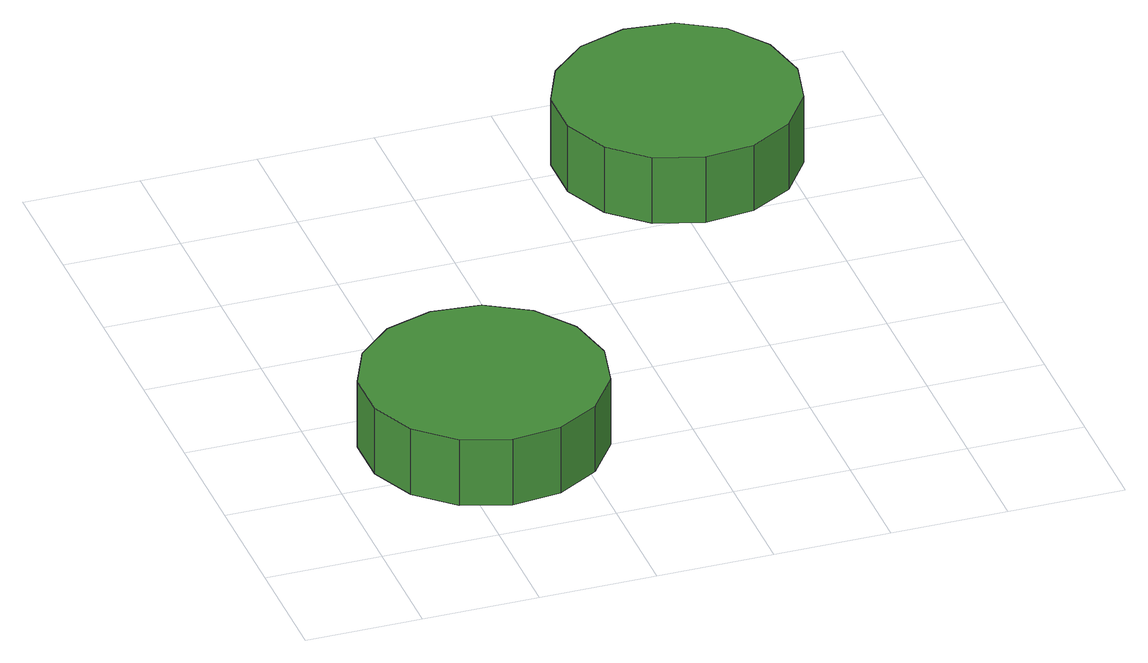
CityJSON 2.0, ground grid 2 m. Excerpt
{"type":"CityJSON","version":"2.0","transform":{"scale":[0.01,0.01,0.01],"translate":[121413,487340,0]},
"CityObjects":{
"tree1":{"type":"SolitaryVegetationObject","attributes":{"function":"something"},"geometry":[{"type":"MultiSurface","lod":"1","boundaries":[[[0,1,2,3,4,5,6,7,8,9,10,11,12,13,14]],[[15,16,17,18,19,20,21,22,23,24,25,26,27,28,29]],[[0,29,28,1]],[[1,28,27,2]],[[2,27,26,3]],[[3,26,25,4]],[[4,25,24,5]],[[5,24,23,6]],[[6,23,22,7]],[[7,22,21,8]],[[8,21,20,9]],[[9,20,19,10]],[[10,19,18,11]],[[11,18,17,12]],[[12,17,16,13]],[[13,16,15,14]],[[14,15,29,0]]]}]},
"tree2":{"type":"SolitaryVegetationObject","attributes":{"function":"something"},"geometry":[{"type":"MultiSurface","lod":"1","boundaries":[[[30,31,32,33,34,35,36,37,38,39,40,41,42,43,44]],[[45,46,47,48,49,50,51,52,53,54,55,56,57,58,59]],[[30,59,58,31]],[[31,58,57,32]],[[32,57,56,33]],[[33,56,55,34]],[[34,55,54,35]],[[35,54,53,36]],[[36,53,52,37]],[[37,52,51,38]],[[38,51,50,39]],[[39,50,49,40]],[[40,49,48,41]],[[41,48,47,42]],[[42,47,46,43]],[[43,46,45,44]],[[44,45,59,30]]]}]}
},
"vertices":[
[477,283,183],[459,367,183],[409,436,183],[335,479,183],[250,487,183],[168,461,183],[105,404,183],[70,326,183],[70,240,183],[105,162,183],[168,105,183],[250,78,183],[335,87,183],[409,130,183],[459,199,183],[459,199,58],[409,130,58],[335,87,58],[250,78,58],[168,105,58],[105,162,58],[70,240,58],[70,326,58],[105,404,58],[168,461,58],[250,487,58],[335,479,58],[409,436,58],[459,367,58],[477,283,58],
[1047,980,188],[1029,1064,188],[979,1133,188],[905,1176,188],[820,1185,188],[738,1158,188],[675,1101,188],[640,1023,188],[640,937,188],[675,859,188],[738,802,188],[820,776,188],[905,785,188],[979,827,188],[1029,896,188],[1029,896,63],[979,827,63],[905,785,63],[820,776,63],[738,802,63],[675,859,63],[640,937,63],[640,1023,63],[675,1101,63],[738,1158,63],[820,1185,63],[905,1176,63],[979,1133,63],[1029,1064,63],[1047,980,63]
]}
